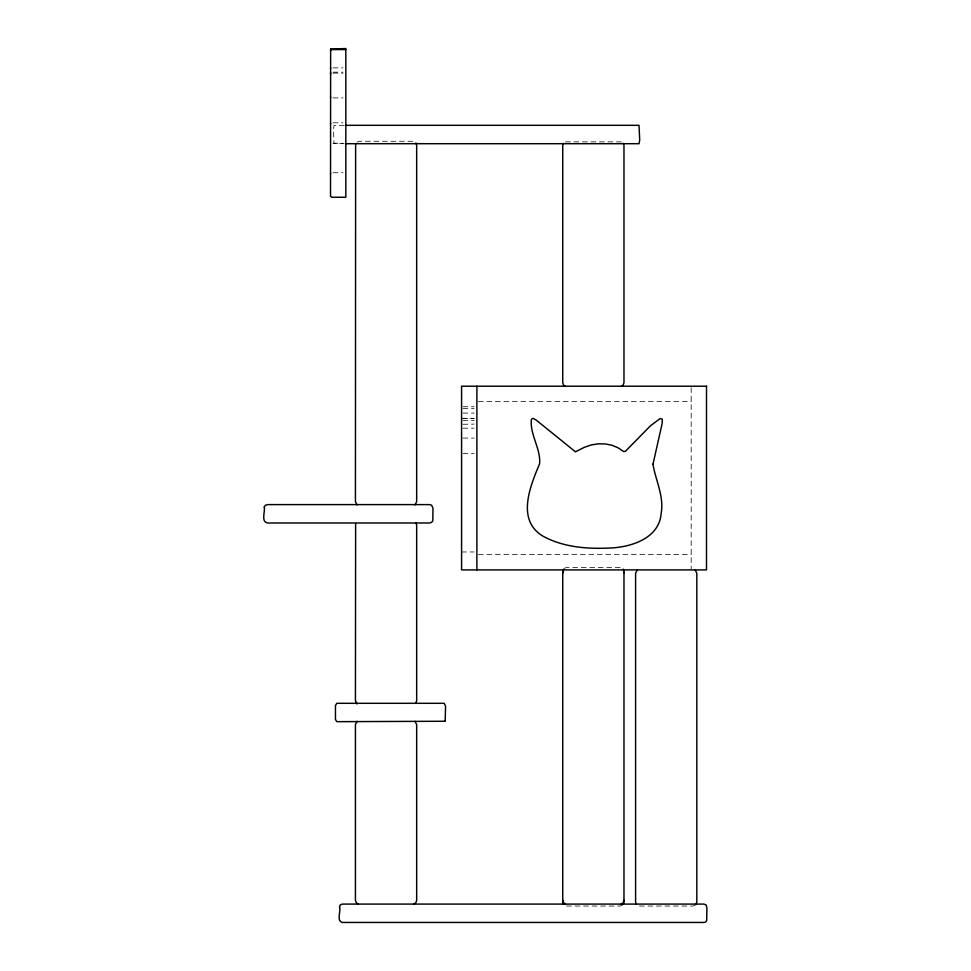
<?xml version="1.0" encoding="UTF-8"?>
<svg xmlns="http://www.w3.org/2000/svg" width="971" height="971" viewBox="0 0 971 971"><rect width="100%" height="100%" fill="white"/><g stroke="black" fill="none" stroke-linecap="round" stroke-linejoin="round"><path stroke-width="0.73" stroke-dasharray="4.86 3.64" d="M357.085 142.045L359.416 141.281L412.687 141.281L415.03 142.045M564.382 568.266L566.724 567.501L619.996 567.501L622.338 568.266M622.338 905.288L619.996 906.052L566.724 906.052L564.382 905.288M695.187 905.288L692.845 906.052L639.573 906.052L637.231 905.288M565.486 141.875L621.222 141.875M333.029 67.873L342.981 67.873M333.029 72.17L342.981 72.17M333.029 73.116L342.981 73.116M333.029 97.913L342.981 97.913M333.029 122.807L342.981 122.807M344.22 125.32L334.097 125.368L333.551 128.997L333.975 143.514L344.22 143.696M333.029 143.271L342.981 143.271M333.029 172.753L342.981 172.753M478.387 401.521L691.194 401.521M462.961 406.74L474.103 406.74M462.961 408.39L474.103 408.39M462.961 413.063L474.103 413.063M461.577 418.307L474.103 418.307M462.961 418.489L474.103 418.489M462.961 420.504L474.103 420.504M462.961 424.278L474.103 424.109M462.961 428.175L474.103 428.175M462.961 438.079L474.103 438.079M462.961 453.493L474.103 453.493M461.577 551.965L474.103 551.965M478.387 554.599L691.194 554.599M691.194 387.72L691.194 569.904"/><path stroke-width="1.46" d="M345.737 143.696L639.003 143.696L639.707 140.018L639.003 125.32L345.737 125.32M355.629 144.036L355.435 501.631L357.085 504.859M355.629 523.733L355.435 700.698L357.085 703.926M562.743 573.254L563.496 570.912M623.977 900.299L623.212 902.629L621.222 904.086M330.516 173.87L330.638 173.251M330.516 123.912L330.638 123.293M330.516 50.674L331.609 49.57L345.822 49.57M330.516 68.99L330.638 68.358M330.516 73.274L330.638 72.655M330.516 74.221L330.638 73.602M445.167 720.943L445.58 706.208L444.196 703.307L336.791 703.307L335.456 705.529L335.456 719.45L336.791 721.671L444.973 721.259M563.496 143.332L562.743 145.662L562.743 382.635L563.496 384.977L565.486 386.422M415.916 703.04L416.668 700.698L416.668 524.971L415.916 522.629M563.496 569.14L562.743 571.482L562.743 902.071L563.496 904.414M623.212 904.414L623.977 902.071L623.977 571.482L623.212 569.14M696.061 904.414L696.826 902.071L696.826 573.254L695.187 570.038M415.03 504.859L416.668 501.631L416.668 145.262L415.916 142.931M357.085 721.344L355.435 724.56L355.435 900.299L356.199 902.629L358.19 904.086M637.231 570.038L635.592 573.254L635.592 902.071L636.345 904.414M621.222 386.422L623.212 384.977L623.977 382.635L623.977 145.662L623.212 143.332M413.925 904.086L415.916 902.629L416.668 900.299L416.668 724.56L415.03 721.344M565.486 904.086L563.496 902.629L562.743 900.299M330.516 96.809L330.638 97.428M623.783 572.028L623.977 573.254M476.882 386.215L476.882 569.904M652.998 464.15C655.559 480.524 664.31 496.339 661.117 513.659C659.2 537.728 632.619 546.685 612.021 547.911C588.693 549.21 564.102 547.644 543.177 536.283C516.014 520.238 530.13 486.325 539.597 463.81C540.956 448.614 529.729 434.777 531.38 419.423L533.006 418.307L536.21 420.091L575.463 451.831L584.299 447.352L591.193 444.936L598.257 443.82L605.249 443.941L611.9 445.252L617.944 447.704L623.588 451.515L625.409 451.321L650.352 425.881L660.171 418.537L662.331 419.181L662.161 423.49L652.998 464.15M339.534 906.95C341.173 910.944 336.124 920.909 342.314 922.45L704.06 922.45L705.783 921.928L706.706 920.338L706.876 907.836L706.172 905.021L704.06 904.086L342.314 904.086L340.19 905.021L339.534 906.95M264.27 506.959C265.374 511.45 260.592 522.143 267.79 522.981L429.303 522.981L431.646 522.386L432.823 520.626L432.969 508.282L431.646 505.187L429.303 504.604L267.79 504.604L265.447 505.187L264.27 506.959M330.638 49.048L330.516 196.154L331.609 197.259L345.822 197.259L345.822 48.55L330.638 49.048M706.5 386.215L461.577 386.215L461.577 569.904L706.5 569.904L706.5 386.215"/></g></svg>
